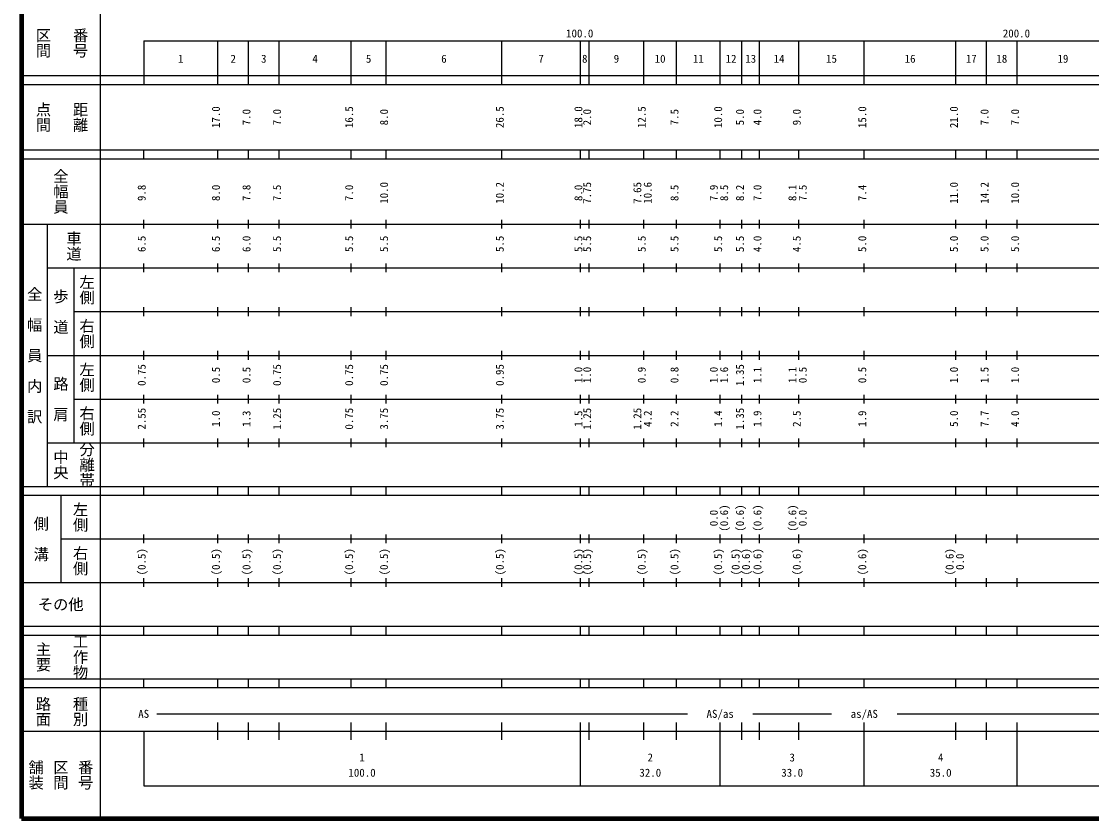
# Model space of a CAD drawing. Units: millimetres on the paper, enlarged 1000 times. Extents: x 40000 to 680000, y 20000 to 380000.
# Drawn here: x 40000 to 285058, y 20000 to 202409 of the extents above; entities that cross this region are included whole.
import ezdxf
from ezdxf.enums import TextEntityAlignment as Align

# ---------------------------------------------------------------- set-up
doc = ezdxf.new("R2010")
doc.units = ezdxf.units.MM
doc.header["$LTSCALE"] = 1000
doc.layers.add('M-TTL', color=2, linetype='Continuous', lineweight=140)
doc.layers.add('M-TTL-BAND', color=7, linetype='Continuous', lineweight=25)
doc.styles.add('@ＭＳ ゴシック', font='')
doc.styles.add('ＭＳ ゴシック', font='')
doc.styles.get('@ＭＳ ゴシック').set_extended_font_data('@MS Gothic')
doc.styles.get('ＭＳ ゴシック').set_extended_font_data('MS Gothic')

msp = doc.modelspace()

# ---------------------------------------------------------------- linework, layer by layer
at = {"layer": 'M-TTL'}
for p, q in [((40000, 380000), (40000, 20000)), ((40000, 20000), (680000, 20000))]:
    msp.add_line(p, q, dxfattribs=at)
at = {"layer": 'M-TTL-BAND'}
for p, q in [((58000, 370000), (58000, 20000)), ((68000, 198000), (579000, 198000)), ((68000, 198000), (68000, 188000)), ((85000, 188000), (85000, 198000)), ((92000, 188000), (92000, 198000)), ((99000, 188000), (99000, 198000)), ((115500, 188000), (115500, 198000)), ((123500, 188000), (123500, 198000)), ((150000, 188000), (150000, 198000)), ((168000, 188000), (168000, 198000)), ((170000, 188000), (170000, 198000)), ((182500, 188000), (182500, 198000)), ((190000, 188000), (190000, 198000)), ((200000, 188000), (200000, 198000)), ((205000, 188000), (205000, 198000)), ((209000, 188000), (209000, 198000)), ((218000, 188000), (218000, 198000)), ((233000, 188000), (233000, 198000)), ((254000, 188000), (254000, 198000)), ((261000, 188000), (261000, 198000)), ((268000, 188000), (268000, 198000)), ((40000, 190000), (579000, 190000)), ((40000, 188000), (579000, 188000)), ((40000, 173000), (579000, 173000)), ((68000, 171000), (68000, 173000)), ((85000, 171000), (85000, 173000)), ((92000, 171000), (92000, 173000)), ((99000, 171000), (99000, 173000)), ((115500, 171000), (115500, 173000)), ((123500, 171000), (123500, 173000)), ((150000, 171000), (150000, 173000)), ((168000, 171000), (168000, 173000)), ((170000, 171000), (170000, 173000)), ((182500, 171000), (182500, 173000)), ((190000, 171000), (190000, 173000)), ((200000, 171000), (200000, 173000)), ((205000, 171000), (205000, 173000)), ((209000, 171000), (209000, 173000)), ((218000, 171000), (218000, 173000)), ((233000, 171000), (233000, 173000)), ((254000, 171000), (254000, 173000)), ((261000, 171000), (261000, 173000)), ((268000, 171000), (268000, 173000)), ((40000, 171000), (579000, 171000)), ((68000, 155000), (68000, 157000)), ((85000, 155000), (85000, 157000)), ((92000, 155000), (92000, 157000)), ((99000, 155000), (99000, 157000)), ((115500, 155000), (115500, 157000)), ((123500, 155000), (123500, 157000)), ((150000, 155000), (150000, 157000)), ((168000, 155000), (168000, 157000)), ((170000, 155000), (170000, 157000)), ((182500, 155000), (182500, 157000)), ((190000, 155000), (190000, 157000)), ((200000, 155000), (200000, 157000)), ((205000, 155000), (205000, 157000)), ((209000, 155000), (209000, 157000)), ((218000, 155000), (218000, 157000)), ((233000, 155000), (233000, 157000)), ((254000, 155000), (254000, 157000)), ((261000, 155000), (261000, 157000)), ((268000, 155000), (268000, 157000)), ((40000, 156000), (579000, 156000)), ((46000, 96000), (46000, 156000)), ((46000, 146000), (579000, 146000)), ((52000, 146000), (52000, 106000)), ((68000, 145000), (68000, 147000)), ((85000, 145000), (85000, 147000)), ((92000, 145000), (92000, 147000)), ((99000, 145000), (99000, 147000)), ((115500, 145000), (115500, 147000)), ((123500, 145000), (123500, 147000)), ((150000, 145000), (150000, 147000)), ((168000, 145000), (168000, 147000)), ((170000, 145000), (170000, 147000)), ((182500, 145000), (182500, 147000)), ((190000, 145000), (190000, 147000)), ((200000, 145000), (200000, 147000)), ((205000, 145000), (205000, 147000)), ((209000, 145000), (209000, 147000)), ((218000, 145000), (218000, 147000)), ((233000, 145000), (233000, 147000)), ((254000, 145000), (254000, 147000)), ((261000, 145000), (261000, 147000)), ((268000, 145000), (268000, 147000)), ((52000, 136000), (579000, 136000)), ((68000, 135000), (68000, 137000)), ((85000, 135000), (85000, 137000)), ((92000, 135000), (92000, 137000)), ((99000, 135000), (99000, 137000)), ((115500, 135000), (115500, 137000)), ((123500, 135000), (123500, 137000)), ((150000, 135000), (150000, 137000)), ((168000, 135000), (168000, 137000)), ((170000, 135000), (170000, 137000)), ((182500, 135000), (182500, 137000)), ((190000, 135000), (190000, 137000)), ((200000, 135000), (200000, 137000)), ((205000, 135000), (205000, 137000)), ((209000, 135000), (209000, 137000)), ((218000, 135000), (218000, 137000)), ((233000, 135000), (233000, 137000)), ((254000, 135000), (254000, 137000)), ((261000, 135000), (261000, 137000)), ((268000, 135000), (268000, 137000)), ((46000, 126000), (579000, 126000)), ((68000, 125000), (68000, 127000)), ((85000, 125000), (85000, 127000)), ((92000, 125000), (92000, 127000)), ((99000, 125000), (99000, 127000)), ((115500, 125000), (115500, 127000)), ((123500, 125000), (123500, 127000)), ((150000, 125000), (150000, 127000)), ((168000, 125000), (168000, 127000)), ((170000, 125000), (170000, 127000)), ((182500, 125000), (182500, 127000)), ((190000, 125000), (190000, 127000)), ((200000, 125000), (200000, 127000)), ((205000, 125000), (205000, 127000)), ((209000, 125000), (209000, 127000)), ((218000, 125000), (218000, 127000)), ((233000, 125000), (233000, 127000)), ((254000, 125000), (254000, 127000)), ((261000, 125000), (261000, 127000)), ((268000, 125000), (268000, 127000)), ((52000, 116000), (579000, 116000)), ((68000, 115000), (68000, 117000)), ((85000, 115000), (85000, 117000)), ((92000, 115000), (92000, 117000)), ((99000, 115000), (99000, 117000)), ((115500, 115000), (115500, 117000)), ((123500, 115000), (123500, 117000)), ((150000, 115000), (150000, 117000)), ((168000, 115000), (168000, 117000)), ((170000, 115000), (170000, 117000)), ((182500, 115000), (182500, 117000)), ((190000, 115000), (190000, 117000)), ((200000, 115000), (200000, 117000)), ((205000, 115000), (205000, 117000)), ((209000, 115000), (209000, 117000)), ((218000, 115000), (218000, 117000)), ((233000, 115000), (233000, 117000)), ((254000, 115000), (254000, 117000)), ((261000, 115000), (261000, 117000)), ((268000, 115000), (268000, 117000)), ((46000, 106000), (579000, 106000)), ((68000, 105000), (68000, 107000)), ((85000, 105000), (85000, 107000)), ((92000, 105000), (92000, 107000)), ((99000, 105000), (99000, 107000)), ((115500, 105000), (115500, 107000)), ((123500, 105000), (123500, 107000)), ((150000, 105000), (150000, 107000)), ((168000, 105000), (168000, 107000)), ((170000, 105000), (170000, 107000)), ((182500, 105000), (182500, 107000)), ((190000, 105000), (190000, 107000)), ((200000, 105000), (200000, 107000)), ((205000, 105000), (205000, 107000)), ((209000, 105000), (209000, 107000)), ((218000, 105000), (218000, 107000)), ((233000, 105000), (233000, 107000)), ((254000, 105000), (254000, 107000)), ((261000, 105000), (261000, 107000)), ((268000, 105000), (268000, 107000)), ((40000, 96000), (579000, 96000)), ((68000, 94000), (68000, 96000)), ((85000, 94000), (85000, 96000)), ((92000, 94000), (92000, 96000)), ((99000, 94000), (99000, 96000)), ((115500, 94000), (115500, 96000)), ((123500, 94000), (123500, 96000)), ((150000, 94000), (150000, 96000)), ((168000, 94000), (168000, 96000)), ((170000, 94000), (170000, 96000)), ((182500, 94000), (182500, 96000)), ((190000, 94000), (190000, 96000)), ((200000, 94000), (200000, 96000)), ((205000, 94000), (205000, 96000)), ((209000, 94000), (209000, 96000)), ((218000, 94000), (218000, 96000)), ((233000, 94000), (233000, 96000)), ((254000, 94000), (254000, 96000)), ((261000, 94000), (261000, 96000)), ((268000, 94000), (268000, 96000)), ((40000, 94000), (579000, 94000)), ((49000, 94000), (49000, 74000)), ((49000, 84000), (579000, 84000)), ((68000, 83000), (68000, 85000)), ((85000, 83000), (85000, 85000)), ((92000, 83000), (92000, 85000)), ((99000, 83000), (99000, 85000)), ((115500, 83000), (115500, 85000)), ((123500, 83000), (123500, 85000)), ((150000, 83000), (150000, 85000)), ((168000, 83000), (168000, 85000)), ((170000, 83000), (170000, 85000)), ((182500, 83000), (182500, 85000)), ((190000, 83000), (190000, 85000)), ((200000, 83000), (200000, 85000)), ((205000, 83000), (205000, 85000)), ((209000, 83000), (209000, 85000)), ((218000, 83000), (218000, 85000)), ((233000, 83000), (233000, 85000)), ((254000, 83000), (254000, 85000)), ((261000, 83000), (261000, 85000)), ((268000, 83000), (268000, 85000)), ((40000, 74000), (579000, 74000)), ((68000, 73000), (68000, 75000)), ((85000, 73000), (85000, 75000)), ((92000, 73000), (92000, 75000)), ((99000, 73000), (99000, 75000)), ((115500, 73000), (115500, 75000)), ((123500, 73000), (123500, 75000)), ((150000, 73000), (150000, 75000)), ((168000, 73000), (168000, 75000)), ((170000, 73000), (170000, 75000)), ((182500, 73000), (182500, 75000)), ((190000, 73000), (190000, 75000)), ((200000, 73000), (200000, 75000)), ((205000, 73000), (205000, 75000)), ((209000, 73000), (209000, 75000)), ((218000, 73000), (218000, 75000)), ((233000, 73000), (233000, 75000)), ((254000, 73000), (254000, 75000)), ((261000, 73000), (261000, 75000)), ((268000, 73000), (268000, 75000)), ((40000, 64000), (579000, 64000)), ((68000, 62000), (68000, 64000)), ((85000, 62000), (85000, 64000)), ((92000, 62000), (92000, 64000)), ((99000, 62000), (99000, 64000)), ((115500, 62000), (115500, 64000)), ((123500, 62000), (123500, 64000)), ((150000, 62000), (150000, 64000)), ((168000, 62000), (168000, 64000)), ((170000, 62000), (170000, 64000)), ((182500, 62000), (182500, 64000)), ((190000, 62000), (190000, 64000)), ((200000, 62000), (200000, 64000)), ((205000, 62000), (205000, 64000)), ((209000, 62000), (209000, 64000)), ((218000, 62000), (218000, 64000)), ((233000, 62000), (233000, 64000)), ((254000, 62000), (254000, 64000)), ((261000, 62000), (261000, 64000)), ((268000, 62000), (268000, 64000)), ((40000, 62000), (579000, 62000)), ((40000, 52000), (579000, 52000)), ((68000, 50000), (68000, 52000)), ((85000, 50000), (85000, 52000)), ((92000, 50000), (92000, 52000)), ((99000, 50000), (99000, 52000)), ((115500, 50000), (115500, 52000)), ((123500, 50000), (123500, 52000)), ((150000, 50000), (150000, 52000)), ((168000, 50000), (168000, 52000)), ((170000, 50000), (170000, 52000)), ((182500, 50000), (182500, 52000)), ((190000, 50000), (190000, 52000)), ((200000, 50000), (200000, 52000)), ((205000, 50000), (205000, 52000)), ((209000, 50000), (209000, 52000)), ((218000, 50000), (218000, 52000)), ((233000, 50000), (233000, 52000)), ((254000, 50000), (254000, 52000)), ((261000, 50000), (261000, 52000)), ((268000, 50000), (268000, 52000)), ((40000, 50000), (579000, 50000)), ((71000, 44000), (192500, 44000)), ((85000, 38000), (85000, 42000)), ((92000, 38000), (92000, 42000)), ((99000, 38000), (99000, 42000)), ((115500, 38000), (115500, 42000)), ((123500, 38000), (123500, 42000)), ((150000, 38000), (150000, 42000)), ((168000, 27500), (168000, 42000)), ((170000, 38000), (170000, 42000)), ((182500, 38000), (182500, 42000)), ((190000, 38000), (190000, 42000)), ((200000, 27500), (200000, 42000)), ((205000, 38000), (205000, 42000)), ((207500, 44000), (225500, 44000)), ((209000, 38000), (209000, 42000)), ((218000, 38000), (218000, 42000)), ((233000, 27500), (233000, 42000)), ((240500, 44000), (565000, 44000)), ((254000, 38000), (254000, 42000)), ((261000, 38000), (261000, 42000)), ((268000, 27500), (268000, 42000)), ((40000, 40000), (579000, 40000)), ((68000, 40000), (68000, 27500)), ((68000, 27500), (579000, 27500))]:
    msp.add_line(p, q, dxfattribs=at)

# ---------------------------------------------------------------- texts
at = {"layer": 'M-TTL-BAND', "style": '@ＭＳ ゴシック'}
for s, p in [('区間', (45000, 197500)), ('番号', (53500, 197500)), ('点間', (45000, 180500)), ('距離', (53500, 180500)), ('全幅員', (49000, 163500)), ('車道', (52000, 151000)), ('左側', (55000, 141000)), ('全\u3000幅\u3000員\u3000内\u3000訳', (43000, 126000)), ('歩\u3000道', (49000, 136000)), ('右側', (55000, 131000)), ('左側', (55000, 121000)), ('路\u3000肩', (49000, 116000)), ('右側', (55000, 111000)), ('分離帯', (55000, 101000)), ('中央', (49000, 101000)), ('左側', (53500, 89000)), ('側\u3000溝', (44500, 84000)), ('右側', (53500, 79000)), ('工作物', (53500, 57000)), ('主要', (45000, 57000)), ('路面', (45000, 44500)), ('種別', (53500, 44500)), ('舗装', (43333, 30000)), ('区間', (49000, 30000)), ('番号', (54667, 30000))]:
    msp.add_text(s, height=2566, rotation=270, dxfattribs=at).set_placement(p, align=Align.MIDDLE_CENTER)
at = {"layer": 'M-TTL-BAND', "style": 'ＭＳ ゴシック'}
for s, p in [('100.0', (167844, 198195)), ('200.0', (267844, 198195)), ('1', (76500, 192405)), ('2', (88500, 192405)), ('3', (95500, 192405)), ('4', (107250, 192405)), ('5', (119500, 192405)), ('6', (136750, 192405)), ('7', (159000, 192405)), ('8', (169000, 192405)), ('9', (176250, 192405)), ('10', (186250, 192405)), ('11', (195000, 192405)), ('12', (202500, 192405)), ('13', (207000, 192405)), ('14', (213500, 192405)), ('15', (225500, 192405)), ('16', (243500, 192405)), ('17', (257500, 192405)), ('18', (264500, 192405)), ('19', (278500, 192405)), ('AS', (68000, 42500)), ('AS/as', (200000, 42500)), ('as/AS', (233000, 42500)), ('1', (118000, 32523)), ('2', (184000, 32523)), ('3', (216500, 32523)), ('4', (250500, 32523)), ('100.0', (118000, 29033)), ('32.0', (184000, 29033)), ('33.0', (216500, 29033)), ('35.0', (250500, 29033))]:
    msp.add_text(s, height=1833, dxfattribs=at).set_placement(p, align=Align.BOTTOM_CENTER)
for s, p in [('17.0', (86000, 180500)), ('7.0', (93000, 180500)), ('7.0', (100000, 180500)), ('16.5', (116500, 180500)), ('8.0', (124500, 180500)), ('26.5', (151000, 180500)), ('18.0', (169000, 180500)), ('2.0', (171000, 180500)), ('12.5', (183500, 180500)), ('7.5', (191000, 180500)), ('10.0', (201000, 180500)), ('5.0', (206000, 180500)), ('4.0', (210000, 180500)), ('9.0', (219000, 180500)), ('15.0', (234000, 180500)), ('21.0', (255000, 180500)), ('7.0', (262000, 180500)), ('7.0', (269000, 180500)), ('9.8', (69000, 163174)), ('8.0', (86000, 163174)), ('7.8', (93000, 163174)), ('7.5', (100000, 163174)), ('7.0', (116500, 163174)), ('10.0', (124500, 163174)), ('10.2', (151000, 163174)), ('8.0', (169000, 163174)), ('7.75', (171000, 163174)), ('7.65', (182500, 163174)), ('10.6', (184870, 163174)), ('8.5', (191000, 163174)), ('7.9', (200000, 163174)), ('8.5', (202370, 163174)), ('8.2', (206000, 163174)), ('7.0', (210000, 163174)), ('8.1', (218000, 163174)), ('7.5', (220370, 163174)), ('7.4', (234000, 163174)), ('11.0', (255000, 163174)), ('14.2', (262000, 163174)), ('10.0', (269000, 163174)), ('6.5', (69000, 151500)), ('6.5', (86000, 151500)), ('6.0', (93000, 151500)), ('5.5', (100000, 151500)), ('5.5', (116500, 151500)), ('5.5', (124500, 151500)), ('5.5', (151000, 151500)), ('5.5', (169000, 151500)), ('5.5', (171000, 151500)), ('5.5', (183500, 151500)), ('5.5', (191000, 151500)), ('5.5', (201000, 151500)), ('5.5', (206000, 151500)), ('4.0', (210000, 151500)), ('4.5', (219000, 151500)), ('5.0', (234000, 151500)), ('5.0', (255000, 151500)), ('5.0', (262000, 151500)), ('5.0', (269000, 151500)), ('0.75', (69000, 121500)), ('0.5', (86000, 121500)), ('0.5', (93000, 121500)), ('0.75', (100000, 121500)), ('0.75', (116500, 121500)), ('0.75', (124500, 121500)), ('0.95', (151000, 121500)), ('1.0', (169000, 121500)), ('1.0', (171000, 121500)), ('0.9', (183500, 121500)), ('0.8', (191000, 121500)), ('1.0', (200000, 121500)), ('1.6', (202370, 121500)), ('1.35', (206000, 121500)), ('1.1', (210000, 121500)), ('1.1', (218000, 121500)), ('0.5', (220370, 121500)), ('0.5', (234000, 121500)), ('1.0', (255000, 121500)), ('1.5', (262000, 121500)), ('1.0', (269000, 121500)), ('2.55', (69000, 111500)), ('1.0', (86000, 111500)), ('1.3', (93000, 111500)), ('1.25', (100000, 111500)), ('0.75', (116500, 111500)), ('3.75', (124500, 111500)), ('3.75', (151000, 111500)), ('1.5', (169000, 111500)), ('1.25', (171000, 111500)), ('1.25', (182500, 111500)), ('4.2', (184870, 111500)), ('2.2', (191000, 111500)), ('1.4', (201000, 111500)), ('1.35', (206000, 111500)), ('1.9', (210000, 111500)), ('2.5', (219000, 111500)), ('1.9', (234000, 111500)), ('5.0', (255000, 111500)), ('7.7', (262000, 111500)), ('4.0', (269000, 111500)), ('(0.6)', (202370, 88764)), ('(0.6)', (206000, 88764)), ('(0.6)', (210000, 88764)), ('(0.6)', (218000, 88764)), ('0.0', (200000, 88764)), ('0.0', (220370, 88764)), ('(0.5)', (69000, 78764)), ('(0.5)', (86000, 78764)), ('(0.5)', (93000, 78764)), ('(0.5)', (100000, 78764)), ('(0.5)', (116500, 78764)), ('(0.5)', (124500, 78764)), ('(0.5)', (151000, 78764)), ('(0.5)', (169000, 78764)), ('(0.5)', (171000, 78764)), ('(0.5)', (183500, 78764)), ('(0.5)', (191000, 78764)), ('(0.5)', (201000, 78764)), ('(0.5)', (205000, 78764)), ('(0.6)', (207370, 78764)), ('(0.6)', (210000, 78764)), ('(0.6)', (219000, 78764)), ('(0.6)', (234000, 78764)), ('(0.6)', (254000, 78764)), ('0.0', (256370, 78764))]:
    msp.add_text(s, height=1833, rotation=90, dxfattribs=at).set_placement(p, align=Align.BOTTOM_CENTER)
msp.add_text('その他', height=2566, dxfattribs=at).set_placement((49000, 69000), align=Align.MIDDLE_CENTER)

doc.saveas('drawing.dxf')
